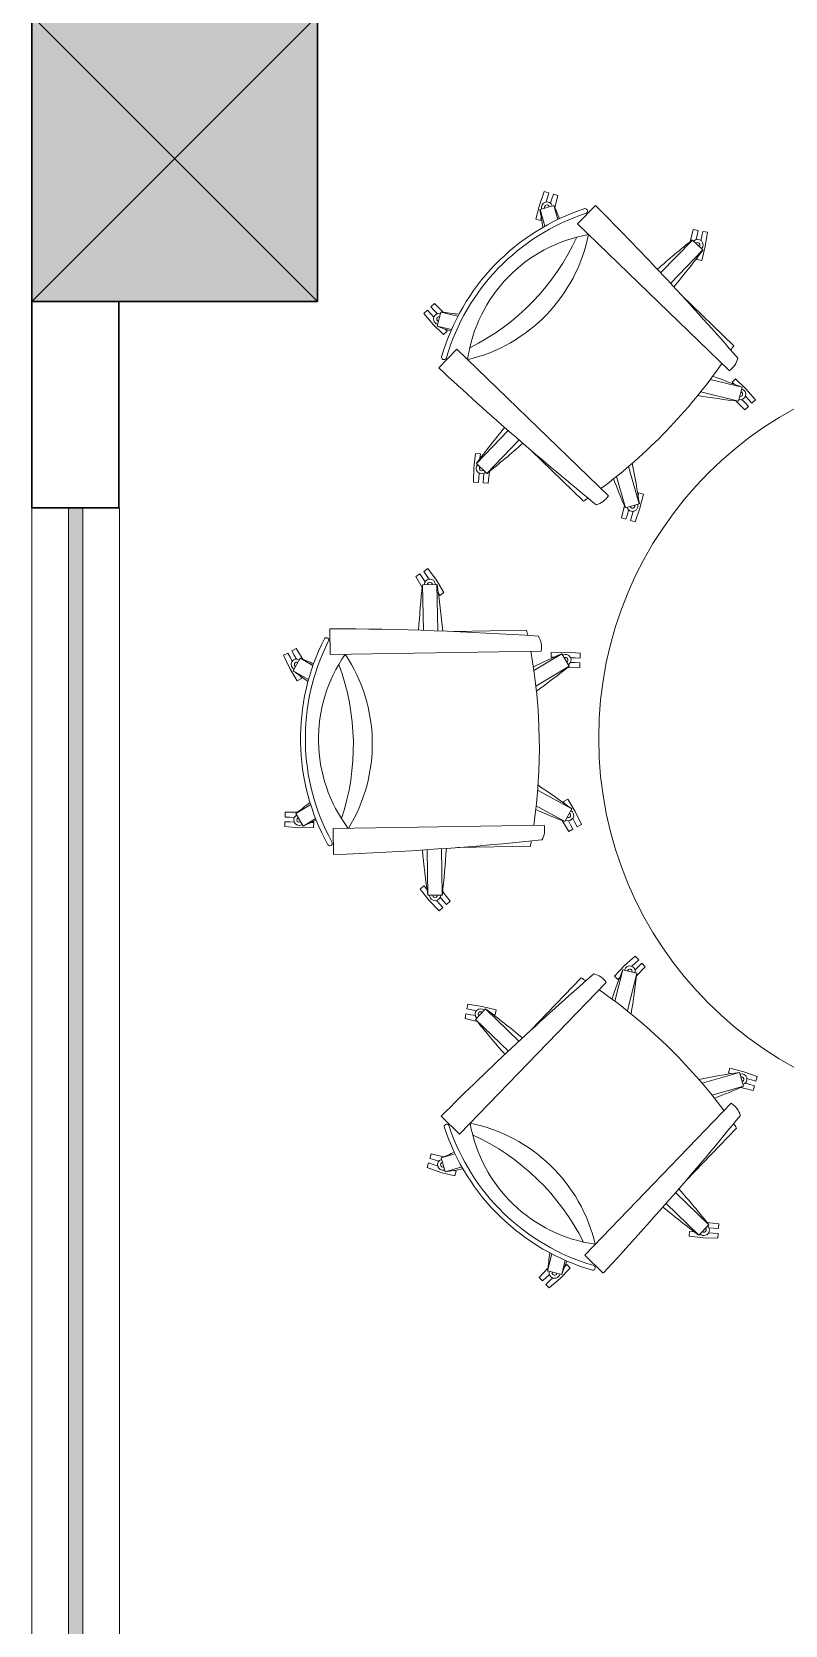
# Model space of a CAD drawing. Header units: inches. Extents: x 327481 to 195042051, y -335014 to 44773228.
# Drawn here: x 369524.4 to 369602.3, y -317068.8 to -316904 of the extents above; entities that cross this region are included whole.
import ezdxf

# ---------------------------------------------------------------- set-up
doc = ezdxf.new("R2010")
doc.units = ezdxf.units.IN
doc.header["$MEASUREMENT"] = 0
doc.layers.add('center', color=146, linetype='Continuous')
for name, color, linetype, lineweight in [('column 1', 146, 'Continuous', 30), ('furniture', 251, 'Continuous', 13), ('GLASS', 140, 'Continuous', 5), ('TEXT', 7, 'Continuous', 0), ('WALL', 12, 'Continuous', 30)]:
    doc.layers.add(name, color=color, linetype=linetype, lineweight=lineweight)

# ---------------------------------------------------------------- blocks, each defined once
blk = doc.blocks.new('COLUMN1')
at = {"layer": 'column 1'}
h = blk.add_hatch(color=256, dxfattribs=at)
h.paths.add_polyline_path([(1, 1), (0, 1), (0.5, 0.5)])
h.paths.add_polyline_path([(1, 1), (0.5, 0.5), (1, 0)])
h.paths.add_polyline_path([(0.5, 0.5), (0, 0), (1, 0)])
h.paths.add_polyline_path([(0.5, 0.5), (0, 1), (0, 0)])
at = {"layer": 'column 1', "lineweight": 0, "ltscale": 0.3}
for p, q in [((0, 1), (1, 0)), ((0, 0), (1, 1))]:
    blk.add_line(p, q, dxfattribs=at)
at = {"layer": 'column 1', "ltscale": 0.3}
for p, q in [((1, 1), (0, 1)), ((0, 1), (0, 0)), ((1, 0), (1, 1)), ((0, 0), (1, 0))]:
    blk.add_line(p, q, dxfattribs=at)
blk = doc.blocks.new('jcmnb')
at = {"color": 0}
for p, q in [((368428.61, -316921.95), (368429.11, -316920.54)), ((368429.11, -316920.54), (368429.58, -316920.68)), ((368429.58, -316920.68), (368429.44, -316921.16)), ((368428.25, -316923.4), (368428.61, -316921.95)), ((368430.11, -316921.98), (368428.68, -316922.39)), ((368428.68, -316922.39), (368429.18, -316924.14)), ((368429.44, -316921.16), (368429.3, -316921.62)), ((368429.91, -316921.3), (368429.78, -316921.76)), ((368430.06, -316920.83), (368429.91, -316921.3)), ((368430.53, -316920.97), (368430.06, -316920.83)), ((368430.11, -316921.98), (368430.53, -316923.43)), ((368430.22, -316922.24), (368430.53, -316920.97)), ((368432.57, -316923.9), (368434.42, -316921.98)), ((368428.73, -316923.54), (368428.25, -316923.4)), ((368428.81, -316923.26), (368428.73, -316923.54)), ((368448.26, -316939.07), (368432.57, -316923.9)), ((368444.44, -316925.56), (368441.16, -316928.95)), ((368444.22, -316925.73), (368444.54, -316924.47)), ((368445.51, -316926.59), (368444.44, -316925.56)), ((368444.54, -316924.47), (368445.03, -316924.56)), ((368444.93, -316925.05), (368444.83, -316925.52)), ((368445.03, -316924.56), (368444.93, -316925.05)), ((368445.41, -316925.15), (368445.32, -316925.62)), ((368445.51, -316924.66), (368445.41, -316925.15)), ((368446, -316924.76), (368445.51, -316924.66)), ((368445.78, -316926.23), (368446, -316924.76)), ((368445.51, -316926.59), (368442.18, -316930.04)), ((368444.98, -316927.3), (368444.92, -316927.58)), ((368445.41, -316927.68), (368445.78, -316926.23)), ((368444.92, -316927.58), (368445.41, -316927.68)), ((368417.75, -316932.14), (368417.39, -316932.48)), ((368418.69, -316933.04), (368417.75, -316932.14)), ((368443.3, -316931.25), (368448.72, -316936.49)), ((368416.67, -316933.16), (368417.03, -316932.82)), ((368417.64, -316934.3), (368416.67, -316933.16)), ((368417.03, -316932.82), (368417.37, -316933.18)), ((368417.37, -316933.18), (368417.7, -316933.53)), ((368417.39, -316932.48), (368417.73, -316932.84)), ((368417.73, -316932.84), (368418.06, -316933.19)), ((368418.41, -316933.01), (368418.05, -316934.46)), ((368418.41, -316933.01), (368420.18, -316933.45)), ((368418.71, -316935.33), (368417.64, -316934.3)), ((368418.05, -316934.46), (368419.52, -316934.82)), ((368419.07, -316934.99), (368418.71, -316935.33)), ((368418.87, -316934.77), (368419.07, -316934.99)), ((368420.06, -316936.85), (368418.21, -316938.77)), ((368418.21, -316938.77), (368420.06, -316936.85)), ((368435.76, -316952.01), (368420.06, -316936.85)), ((368449.58, -316940.79), (368446.3, -316939.97)), ((368448.56, -316940.26), (368448.92, -316939.92)), ((368448.76, -316940.47), (368448.56, -316940.26)), ((368448.92, -316939.92), (368449.99, -316940.95)), ((368449.22, -316942.24), (368445.31, -316941.26)), ((368449.22, -316942.24), (368449.58, -316940.79)), ((368449.9, -316942.41), (368449.57, -316942.06)), ((368450.26, -316942.06), (368449.93, -316941.72)), ((368449.99, -316940.95), (368450.96, -316942.08)), ((368450.6, -316942.43), (368450.26, -316942.06)), ((368450.96, -316942.08), (368450.6, -316942.43)), ((368448.94, -316942.2), (368449.88, -316943.11)), ((368449.88, -316943.11), (368450.24, -316942.77)), ((368450.24, -316942.77), (368449.9, -316942.41)), ((368422.12, -316948.66), (368425.4, -316945.26)), ((368423.19, -316949.69), (368426.52, -316946.24)), ((368422.01, -316947.64), (368421.84, -316949.12)), ((368422.51, -316947.67), (368422.01, -316947.64)), ((368422.12, -316948.66), (368423.19, -316949.69)), ((368422.47, -316948.16), (368422.51, -316947.67)), ((368422.47, -316948.18), (368422.47, -316948.16)), ((368433.19, -316952.56), (368427.78, -316947.33)), ((368421.84, -316949.12), (368421.81, -316950.61)), ((368422.31, -316950.64), (368422.34, -316950.15)), ((368422.34, -316950.15), (368422.37, -316949.67)), ((368422.8, -316950.68), (368422.83, -316950.18)), ((368422.83, -316950.18), (368422.87, -316949.7)), ((368423.44, -316949.49), (368423.3, -316950.71)), ((368437.52, -316953.27), (368436.59, -316950.02)), ((368438.95, -316952.86), (368437.84, -316948.98)), ((368421.81, -316950.61), (368422.31, -316950.64)), ((368423.3, -316950.71), (368422.8, -316950.68)), ((368438.82, -316951.99), (368438.9, -316951.71)), ((368438.9, -316951.71), (368439.38, -316951.85)), ((368439.38, -316951.85), (368439.02, -316953.3)), ((368437.41, -316953.01), (368437.1, -316954.28)), ((368437.52, -316953.27), (368438.95, -316952.86)), ((368437.72, -316953.94), (368437.85, -316953.48)), ((368438.19, -316954.09), (368438.33, -316953.63)), ((368439.02, -316953.3), (368438.52, -316954.7)), ((368437.1, -316954.28), (368437.57, -316954.42)), ((368437.57, -316954.42), (368437.72, -316953.94)), ((368438.05, -316954.56), (368438.19, -316954.09)), ((368438.52, -316954.7), (368438.05, -316954.56)), ((368415.83, -316960.37), (368416.25, -316960.1)), ((368416.25, -316960.1), (368416.52, -316960.51)), ((368417.07, -316959.55), (368416.66, -316959.83)), ((368416.66, -316959.83), (368416.93, -316960.24)), ((368416.93, -316960.24), (368417.2, -316960.64)), ((368417.96, -316960.75), (368417.07, -316959.55)), ((368416.5, -316961.5), (368415.83, -316960.37)), ((368416.52, -316960.51), (368416.79, -316960.91)), ((368418.02, -316961.19), (368416.53, -316961.22)), ((368416.53, -316961.22), (368416.61, -316965.93)), ((368418.72, -316962.03), (368417.96, -316960.75)), ((368418.02, -316961.19), (368418.1, -316965.98)), ((368418.15, -316962.06), (368418.31, -316962.31)), ((368418.31, -316962.31), (368418.72, -316962.03)), ((368406.97, -316968.44), (368406.93, -316965.77)), ((368419.76, -316966.05), (368427.29, -316965.92)), ((368402.14, -316968.51), (368402.58, -316968.28)), ((368402.79, -316969.86), (368402.14, -316968.51)), ((368402.58, -316968.28), (368402.82, -316968.72)), ((368403.46, -316967.81), (368403.02, -316968.04)), ((368403.02, -316968.04), (368403.25, -316968.48)), ((368403.25, -316968.48), (368403.48, -316968.9)), ((368404.13, -316968.92), (368403.46, -316967.81)), ((368428.79, -316968.07), (368406.97, -316968.44)), ((368430.94, -316968.36), (368428.04, -316970.09)), ((368429.84, -316968.7), (368429.85, -316968.21)), ((368429.85, -316968.21), (368431.35, -316968.18)), ((368431.71, -316969.63), (368430.94, -316968.36)), ((368431.35, -316968.18), (368432.83, -316968.29)), ((368432.83, -316968.29), (368432.82, -316968.79)), ((368403.56, -316971.14), (368402.79, -316969.86)), ((368402.82, -316968.72), (368403.05, -316969.14)), ((368403.87, -316968.82), (368403.15, -316970.12)), ((368403.15, -316970.12), (368404.74, -316971.01)), ((368403.87, -316968.82), (368405.19, -316969.55)), ((368431.71, -316969.63), (368428.25, -316971.71)), ((368430.13, -316968.71), (368429.84, -316968.7)), ((368431.48, -316969.81), (368432.79, -316969.78)), ((368432.31, -316969.27), (368431.83, -316969.26)), ((368432.32, -316968.77), (368431.84, -316968.76)), ((368432.8, -316969.28), (368432.31, -316969.27)), ((368432.82, -316968.79), (368432.32, -316968.77)), ((368432.79, -316969.78), (368432.8, -316969.28)), ((368404, -316970.9), (368403.56, -316971.14)), ((368403.86, -316970.64), (368404, -316970.9)), ((368431.96, -316984.4), (368428.43, -316982.45)), ((368431.11, -316983.62), (368431.55, -316983.39)), ((368431.55, -316983.39), (368432.32, -316984.66)), ((368402.32, -316984.74), (368402.3, -316985.24)), ((368403.62, -316984.72), (368402.32, -316984.74)), ((368403.4, -316984.89), (368404.96, -316983.95)), ((368403.4, -316984.89), (368404.17, -316986.17)), ((368431.24, -316985.7), (368428.28, -316984.07)), ((368431.25, -316983.88), (368431.11, -316983.62)), ((368431.24, -316985.7), (368431.96, -316984.4)), ((368432.32, -316984.66), (368432.96, -316986.01)), ((368402.27, -316986.23), (368402.29, -316985.74)), ((368403.76, -316986.35), (368402.27, -316986.23)), ((368402.29, -316985.74), (368402.78, -316985.75)), ((368402.3, -316985.24), (368402.8, -316985.25)), ((368402.78, -316985.75), (368403.26, -316985.76)), ((368402.8, -316985.25), (368403.28, -316985.27)), ((368405.25, -316986.32), (368403.76, -316986.35)), ((368404.17, -316986.17), (368405.47, -316985.39)), ((368404.97, -316985.81), (368405.27, -316985.82)), ((368405.27, -316985.82), (368405.25, -316986.32)), ((368429.1, -316986.07), (368407.28, -316986.44)), ((368407.28, -316986.44), (368407.33, -316989.11)), ((368407.33, -316989.11), (368407.28, -316986.44)), ((368430.97, -316985.6), (368431.65, -316986.72)), ((368431.85, -316986.04), (368431.62, -316985.62)), ((368431.65, -316986.72), (368432.09, -316986.48)), ((368432.09, -316986.48), (368431.85, -316986.04)), ((368432.29, -316985.81), (368432.06, -316985.39)), ((368432.52, -316986.25), (368432.29, -316985.81)), ((368432.96, -316986.01), (368432.52, -316986.25)), ((368427.68, -316988.26), (368420.14, -316988.39)), ((368417.08, -316993.33), (368417, -316988.62)), ((368418.57, -316993.31), (368418.49, -316988.51)), ((368416.66, -316992.36), (368416.29, -316992.69)), ((368416.29, -316992.69), (368417.21, -316993.86)), ((368416.99, -316992.74), (368416.66, -316992.36)), ((368417, -316992.75), (368416.99, -316992.74)), ((368418.61, -316992.99), (368419.37, -316993.95)), ((368417.08, -316993.33), (368418.57, -316993.31)), ((368417.21, -316993.86), (368418.25, -316994.93)), ((368418.29, -316994.23), (368417.98, -316993.87)), ((368418.25, -316994.93), (368418.62, -316994.61)), ((368418.62, -316994.61), (368418.29, -316994.23)), ((368418.67, -316993.91), (368418.35, -316993.54)), ((368418.99, -316994.28), (368418.67, -316993.91)), ((368419.37, -316993.95), (368418.99, -316994.28)), ((368437.41, -317000.61), (368438.54, -316999.64)), ((368438.54, -316999.64), (368438.89, -317000)), ((368436.38, -317001.69), (368437.41, -317000.61)), ((368437.25, -317001.03), (368436.43, -317004.3)), ((368438.7, -317001.39), (368437.25, -317001.03)), ((368438.7, -317001.39), (368437.72, -317005.3)), ((368438.52, -317000.34), (368438.18, -317000.67)), ((368438.89, -317000), (368438.52, -317000.34)), ((368438.87, -317000.71), (368438.52, -317001.04)), ((368438.66, -317001.67), (368439.57, -317000.73)), ((368439.23, -317000.36), (368438.87, -317000.71)), ((368439.57, -317000.73), (368439.23, -317000.36)), ((368435.53, -317002.34), (368420.36, -317018.04)), ((368427.71, -317007.3), (368432.95, -317001.88)), ((368436.72, -317002.05), (368436.38, -317001.69)), ((368436.93, -317001.85), (368436.72, -317002.05)), ((368421.22, -317004.61), (368421.12, -317005.09)), ((368422.69, -317004.83), (368421.22, -317004.61)), ((368420.93, -317006.07), (368421.02, -317005.58)), ((368422.19, -317006.39), (368420.93, -317006.07)), ((368421.02, -317005.58), (368421.51, -317005.68)), ((368421.12, -317005.09), (368421.61, -317005.19)), ((368421.51, -317005.68), (368421.98, -317005.77)), ((368421.61, -317005.19), (368422.08, -317005.28)), ((368423.05, -317005.09), (368422.02, -317006.17)), ((368422.02, -317006.17), (368425.41, -317009.44)), ((368424.14, -317005.19), (368422.69, -317004.83)), ((368423.05, -317005.09), (368426.5, -317008.43)), ((368423.76, -317005.62), (368424.04, -317005.68)), ((368424.04, -317005.68), (368424.14, -317005.19)), ((368448.17, -317011.7), (368448.31, -317011.23)), ((368448.31, -317011.23), (368449.76, -317011.58)), ((368449.32, -317011.65), (368445.44, -317012.76)), ((368448.45, -317011.79), (368448.17, -317011.7)), ((368449.73, -317013.08), (368449.32, -317011.65)), ((368449.76, -317011.58), (368451.16, -317012.08)), ((368450.4, -317012.89), (368449.94, -317012.75)), ((368450.55, -317012.41), (368450.09, -317012.28)), ((368450.88, -317013.03), (368450.4, -317012.89)), ((368451.02, -317012.56), (368450.55, -317012.41)), ((368450.74, -317013.51), (368450.88, -317013.03)), ((368451.16, -317012.08), (368451.02, -317012.56)), ((368449.73, -317013.08), (368446.48, -317014.01)), ((368449.47, -317013.2), (368450.74, -317013.51)), ((368420.36, -317018.04), (368418.44, -317016.18)), ((368448.47, -317014.85), (368433.31, -317030.54)), ((368449.02, -317017.41), (368443.79, -317022.83)), ((368417, -317021.5), (368417.14, -317021.02)), ((368417.14, -317021.02), (368417.62, -317021.17)), ((368417.43, -317020.07), (368417.29, -317020.55)), ((368417.29, -317020.55), (368417.76, -317020.69)), ((368418.7, -317020.38), (368417.43, -317020.07)), ((368417.62, -317021.17), (368418.08, -317021.3)), ((368417.76, -317020.69), (368418.22, -317020.83)), ((368418.44, -317020.5), (368419.89, -317020.08)), ((368418.44, -317020.5), (368418.85, -317021.93)), ((368418.41, -317022), (368417, -317021.5)), ((368419.86, -317022.35), (368418.41, -317022)), ((368418.85, -317021.93), (368420.6, -317021.43)), ((368419.72, -317021.79), (368420, -317021.88)), ((368420, -317021.88), (368419.86, -317022.35)), ((368446.15, -317027.41), (368442.7, -317024.08)), ((368445.12, -317028.49), (368441.72, -317025.21)), ((368445.12, -317028.49), (368446.15, -317027.41)), ((368445.95, -317027.16), (368447.17, -317027.31)), ((368446.64, -317027.77), (368446.16, -317027.74)), ((368447.14, -317027.8), (368446.64, -317027.77)), ((368447.17, -317027.31), (368447.14, -317027.8)), ((368444.13, -317028.1), (368444.1, -317028.59)), ((368444.1, -317028.59), (368445.58, -317028.77)), ((368444.63, -317028.13), (368444.13, -317028.1)), ((368444.64, -317028.13), (368444.63, -317028.13)), ((368445.58, -317028.77), (368447.07, -317028.79)), ((368446.61, -317028.27), (368446.13, -317028.23)), ((368447.1, -317028.3), (368446.61, -317028.27)), ((368447.07, -317028.79), (368447.1, -317028.3)), ((368429.47, -317032.19), (368429.91, -317030.43)), ((368430.92, -317032.55), (368431.28, -317031.08)), ((368433.31, -317030.54), (368435.23, -317032.4)), ((368435.23, -317032.4), (368433.31, -317030.54)), ((368429.5, -317031.91), (368428.6, -317032.85)), ((368429.3, -317032.87), (368429.65, -317032.55)), ((368429.47, -317032.19), (368430.92, -317032.55)), ((368431.79, -317031.89), (368430.76, -317032.97)), ((368431.23, -317031.73), (368431.45, -317031.53)), ((368431.45, -317031.53), (368431.79, -317031.89)), ((368428.6, -317032.85), (368428.94, -317033.22)), ((368428.94, -317033.22), (368429.3, -317032.87)), ((368429.28, -317033.58), (368429.64, -317033.24)), ((368429.62, -317033.94), (368429.28, -317033.58)), ((368430.76, -317032.97), (368429.62, -317033.94)), ((368429.64, -317033.24), (368429.99, -317032.91))]:
    blk.add_line(p, q, dxfattribs=at)
for centre, radius, start, end in [((368440.38, -316943.96), 22.77, 108.0518, 163.9145), ((368516.64, -316909.19), 88.95, 188.5354, 189.7513), ((368429.39, -316922.18), 0.571, 15.9832, 195.9832), ((368429.39, -316922.18), 0.248, 15.9832, 195.9832), ((368348.5, -316957.35), 88.95, 22.4678, 23.431), ((368433.35, -316922.56), 0.252, 278.9103, 97.2941), ((368206.99, -317148.72), 321.15, 41.0573, 44.9114), ((368440.38, -316943.96), 22.27, 108.276, 163.6904), ((368436.35, -316940.07), 15.31, 99.9744, 171.992), ((368417.33, -316921.69), 16.7, 283.3654, 348.601), ((368410.62, -316915.21), 24.06, 296.6221, 335.3443), ((368499.85, -316995.13), 88.95, 128.5354, 131.5762), ((368444.98, -316926.07), 0.571, 315.9832, 135.9832), ((368374.08, -316873.6), 88.95, 320.3082, 323.431), ((368444.98, -316926.07), 0.248, 315.9832, 135.9832), ((368418.23, -316933.73), 0.571, 75.9832, 255.9832), ((368418.23, -316933.73), 0.248, 75.9832, 255.9832), ((368408.24, -317021.37), 88.95, 82.215, 83.431), ((368450.6, -316851.68), 88.95, 248.5354, 249.4985), ((368401.01, -316905.93), 56.66, 326.8005, 327.3572), ((368637, -316703.69), 321.15, 227.055, 230.9091), ((368418.75, -316937.68), 0.252, 174.6723, 353.0561), ((368401.01, -316905.93), 56.66, 306.8429, 325.1234), ((368447.08, -316937.31), 2.12, 303.8214, 346.9876), ((368417.03, -317023.57), 88.95, 68.5354, 70.6262), ((368459.39, -316853.87), 88.95, 260.6835, 263.431), ((368449.4, -316941.51), 0.571, 255.9832, 75.9832), ((368449.4, -316941.51), 0.248, 255.9832, 75.9832), ((368493.55, -317001.65), 88.95, 140.3902, 143.431), ((368367.78, -316880.12), 88.95, 308.5354, 311.6581), ((368422.65, -316949.17), 0.571, 135.9832, 315.9832), ((368350.99, -316966.06), 88.95, 8.5354, 11.2828), ((368422.65, -316949.17), 0.248, 135.9832, 315.9832), ((368519.13, -316917.9), 88.95, 201.3401, 203.431), ((368433.95, -316950.89), 2.12, 284.9787, 328.1449), ((368401.01, -316905.93), 56.66, 304.6091, 305.1659), ((368438.24, -316953.06), 0.571, 195.9832, 15.9832), ((368438.24, -316953.06), 0.248, 195.9832, 15.9832), ((368504.91, -316971.23), 88.95, 173.5354, 176.5762), ((368417.28, -316961.2), 0.571, 0.9832, 180.9832), ((368417.28, -316961.2), 0.248, 0.9832, 180.9832), ((368330.04, -316974.23), 88.95, 5.3082, 8.431), ((368426.67, -316977.11), 22.77, 153.0518, 208.9145), ((368406.58, -316966.94), 0.252, 323.9103, 142.2941), ((368406.43, -317286.92), 321.15, 86.0573, 89.9114), ((368371.95, -316978.04), 56.66, 11.8005, 12.3572), ((368426.71, -316967.66), 2.12, 348.8214, 31.9876), ((368426.67, -316977.11), 22.27, 153.276, 208.6904), ((368421.07, -316977.2), 15.31, 144.9744, 216.992), ((368394.63, -316977.66), 16.7, 328.3654, 33.601), ((368371.95, -316978.04), 56.66, 351.8429, 10.1234), ((368466.46, -317049.9), 88.95, 113.5354, 115.6262), ((368431.32, -316968.99), 0.571, 300.9832, 120.9832), ((368403.51, -316969.47), 0.571, 60.9832, 240.9832), ((368456.01, -316898.59), 88.95, 233.5354, 234.7513), ((368403.51, -316969.47), 0.248, 60.9832, 240.9832), ((368371.17, -317051.54), 88.95, 67.4678, 68.431), ((368385.31, -316977.82), 24.06, 341.6221, 20.3443), ((368376.42, -316899.96), 88.95, 305.6835, 308.431), ((368431.32, -316968.99), 0.248, 300.9832, 120.9832), ((368379.1, -317055.93), 88.95, 53.5354, 56.2828), ((368403.78, -316985.53), 0.571, 120.9832, 300.9832), ((368458.69, -317054.57), 88.95, 127.215, 128.431), ((368463.93, -316902.99), 88.95, 246.3401, 248.431), ((368431.6, -316985.05), 0.571, 240.9832, 60.9832), ((368431.6, -316985.05), 0.248, 240.9832, 60.9832), ((368403.78, -316985.53), 0.248, 120.9832, 300.9832), ((368368.65, -316904.62), 88.95, 293.5354, 294.4985), ((368427.04, -316986.55), 2.12, 329.9787, 13.1449), ((368406.94, -316987.95), 0.252, 219.6723, 38.0561), ((368395.81, -316668.17), 321.15, 272.055, 275.9091), ((368371.95, -316978.04), 56.66, 349.6091, 350.1659), ((368505.07, -316980.29), 88.95, 185.3902, 188.431), ((368330.19, -316983.29), 88.95, 353.5354, 356.6581), ((368417.83, -316993.32), 0.571, 180.9832, 0.9832), ((368417.83, -316993.32), 0.248, 180.9832, 0.9832), ((368645.18, -317243.62), 321.15, 131.0573, 134.9114), ((368433.77, -317003.52), 2.12, 33.8214, 76.9876), ((368520.03, -317033.57), 88.95, 158.5354, 160.6262), ((368437.97, -317001.21), 0.571, 345.9832, 165.9832), ((368437.97, -317001.21), 0.248, 345.9832, 165.9832), ((368350.33, -316991.21), 88.95, 350.6835, 353.431), ((368402.39, -317049.59), 56.66, 56.8005, 57.3572), ((368402.39, -317049.59), 56.66, 36.8429, 55.1234), ((368422.53, -317005.63), 0.571, 45.9832, 225.9832), ((368491.59, -316950.75), 88.95, 218.5354, 221.5762), ((368422.53, -317005.63), 0.248, 45.9832, 225.9832), ((368370.06, -317076.53), 88.95, 50.3082, 53.431), ((368462.52, -317099.61), 88.95, 98.5354, 101.2828), ((368449.52, -317012.37), 0.571, 285.9832, 105.9832), ((368449.52, -317012.37), 0.248, 285.9832, 105.9832), ((368414.36, -316931.47), 88.95, 291.3401, 293.431), ((368200.15, -316813.6), 321.15, 317.055, 320.9091), ((368447.35, -317016.65), 2.12, 14.9787, 58.1449), ((368419.02, -317017.25), 0.252, 8.9103, 187.2941), ((368440.42, -317010.23), 22.77, 198.0518, 253.9145), ((368440.42, -317010.23), 22.27, 198.276, 253.6904), ((368436.53, -317014.26), 15.31, 189.9744, 261.992), ((368418.15, -317033.28), 16.7, 13.3654, 78.601), ((368402.39, -317049.59), 56.66, 34.6091, 35.1659), ((368411.67, -317039.98), 24.06, 26.6221, 65.3443), ((368418.64, -317021.21), 0.571, 105.9832, 285.9832), ((368418.64, -317021.21), 0.248, 105.9832, 285.9832), ((368453.81, -317102.11), 88.95, 112.4678, 113.431), ((368405.65, -316933.97), 88.95, 278.5354, 279.7513), ((368376.58, -317082.83), 88.95, 38.5354, 41.6581), ((368498.11, -316957.05), 88.95, 230.3902, 233.431), ((368445.63, -317027.95), 0.571, 225.9832, 45.9832), ((368445.63, -317027.95), 0.248, 225.9832, 45.9832), ((368517.83, -317042.37), 88.95, 172.215, 173.431), ((368348.14, -317000.01), 88.95, 338.5354, 339.4985), ((368430.19, -317032.37), 0.571, 165.9832, 345.9832), ((368430.19, -317032.37), 0.248, 165.9832, 345.9832), ((368434.14, -317031.86), 0.252, 264.6723, 83.0561)]:
    blk.add_arc(centre, radius, start, end, dxfattribs=at)
at = {"color": 0, "ltscale": 0.7}
blk.add_arc((368473.53, -316977.07), 38.78, 90, 270, dxfattribs=at)

msp = doc.modelspace()

# ---------------------------------------------------------------- hatches: boundary and pattern name
at = {"layer": 'GLASS'}
msp.add_hatch(color=256, dxfattribs=at).paths.add_polyline_path([(369528.192, -317077.265), (369529.692, -317077.265), (369529.692, -316953.265), (369528.192, -316953.265)])

# ---------------------------------------------------------------- linework, layer by layer
at = {"layer": 'furniture'}
for p, q in [((369524.412, -317077.265), (369524.412, -316953.265)), ((369533.472, -317077.265), (369533.472, -316953.265))]:
    msp.add_line(p, q, dxfattribs=at)
at = {"layer": 'GLASS'}
msp.add_lwpolyline([(369529.692, -316953.265), (369529.692, -317077.265), (369528.192, -317077.265), (369528.192, -316953.265)], dxfattribs=at)
at = {"layer": 'TEXT'}
msp.add_line((369553.957, -316927.914), (369553.957, -316931.914), dxfattribs=at)
at = {"layer": 'WALL'}
for p, q in [((369524.412, -316931.917), (369524.412, -316953.265)), ((369533.412, -316931.917), (369524.412, -316931.917)), ((369533.412, -316931.914), (369533.412, -316953.265)), ((369533.412, -316953.265), (369524.412, -316953.265))]:
    msp.add_line(p, q, dxfattribs=at)

# ---------------------------------------------------------------- block references
at = {"layer": 'center', "xscale": 29.5434782608645, "yscale": 29.5434782608645, "zscale": 39.3913043478359, "rotation": 90}
msp.add_blockref('COLUMN1', (369553.956, -316931.917), dxfattribs=at)
at = {"layer": 'furniture', "lineweight": 0}
msp.add_blockref('jcmnb', (1148.306, 0), dxfattribs=at)

doc.saveas('drawing.dxf')
